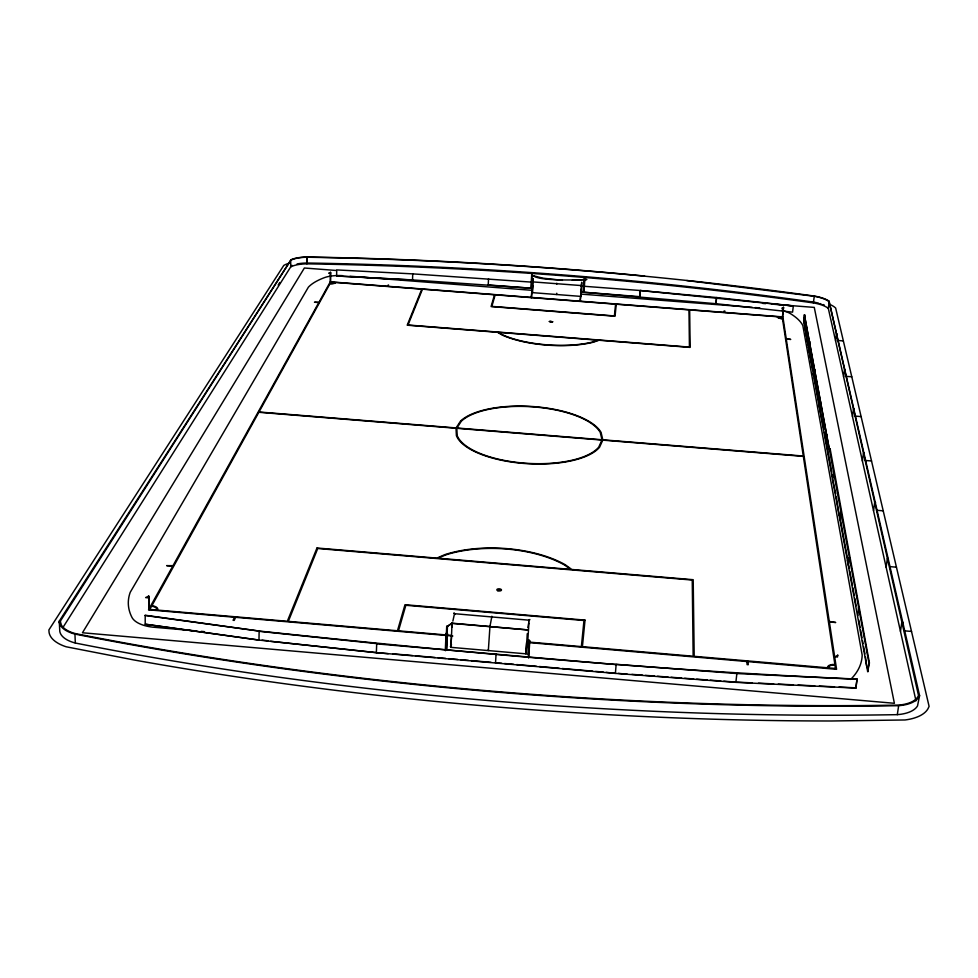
<?xml version="1.0" encoding="UTF-8"?>
<svg xmlns="http://www.w3.org/2000/svg" width="978" height="978" viewBox="0 0 978 978"><rect width="100%" height="100%" fill="white"/><g stroke="black" fill="none" stroke-linecap="round" stroke-linejoin="round"><path stroke-width="1.47" d="M145.221 624.208L258.987 640.077L259.121 631.054C457.949 652.094 657.228 670.578 857.034 679.062L855.884 688.096L735.896 682.351L615.406 673.39L376.371 652.656L258.987 640.077L145.221 624.208L145.196 615.248L259.121 631.054L145.013 615.48M627.387 674.282L618.402 673.353M63.203 627.069L290.674 266.945L290.723 260.295A21.039 6.467 1.3 0 1 298.938 257.862L300.454 257.654A21.039 6.467 1.3 0 1 306.982 257.226C476.653 260.014 646.189 272.85 814.295 296.065A22.091 6.834 6.1 0 1 820.848 297.544L822.315 297.997A22.091 6.834 6.1 0 1 829.1 301.212M491.689 617.668L491.824 616.25L491.812 616.886M297.067 263.95A21.675 6.724 1.3 0 1 298.559 263.693L300.124 263.473A21.675 6.724 1.3 0 1 306.86 263.021L306.933 257.018C419.696 258.84 532.387 265.16 644.636 276.041M290.674 266.945A21.015 6.528 1.3 0 1 298.877 264.488L300.393 264.28A21.015 6.528 1.3 0 1 306.909 263.84L306.982 257.226M857.119 679.319L736.899 673.549L616.152 664.319L615.394 673.39L606.287 672.338M330.368 281.957L330.527 272.312L330.527 281.97M532.118 288.241L412.582 279.928L336.615 275.979L336.725 269.916L412.753 273.877L530.956 282.08M451.714 627.216L451.946 623.169L527.46 629.881L451.909 623.402L447.288 626.421L451.946 623.169M451.97 627.24L451.909 623.218L451.836 627.228A52.213 4.169 -84.8 0 1 450.895 645.614L450.809 647.338L525.932 653.83L527.704 642.277L528.927 623.133M388.217 653.683L376.371 652.656L376.701 643.61L258.999 631.299M572.326 280.27C617.693 277.52 543.365 283.596 533.365 275.833M445.296 650.578L446.066 633.389M445.613 650.541L446.714 626.091M446.433 649.001L447.472 625.993M446.677 650.394L447.459 633.206M527.827 627.534L529.245 620.199L454.489 613.695L452.863 621.103M488.34 650.578L489.954 626.397L491.763 616.996M532.582 281.982L531.335 297.398L532.9 285.515M488.548 278.803L488.218 284.953L532.093 288.339M488.377 649.942L488.425 649.563M451.604 635.993L450.821 646.641M556.751 293.253L556.665 294.512M530.944 287.422L531.763 273.608M531.567 287.569L531.959 273.73M525.932 653.83L526.042 652.094A52.311 2.066 -85.1 0 0 527.252 633.707M527.9 654.612L529.159 640.187L528.413 657.705M528.707 657.791L529.807 640.59M533.108 278.486L532.264 281.86L581.287 285.564L580.773 286.004L581.69 285.136L580.186 301.175L581.323 289.256M639.759 296.664L640.272 290.515L716.556 297.532L793.317 305.967L792.583 312.153L715.945 303.706L580.565 291.982L639.759 296.664L640.284 290.515L793.317 305.967M526.592 642.448L525.846 653.084M583.132 291.578L584.575 277.654L583.536 291.627M583.988 291.517L584.978 277.703M615.578 304.17L614.404 315.931L491.848 306.395L495.174 294.83L688.977 309.867L689.429 347.104L407.997 325.014L422.472 289.195L494.501 294.781L491.09 306.566L615.064 316.212L616.25 304.219M735.872 682.351L736.862 673.549M782.412 317.006L783.512 307.324L782.583 317.031M867.669 671.556L803.671 320.931L804.393 314.782L868.916 662.901L867.669 671.556L869.43 662.95L830.102 448.621L829.491 450.198L804.393 314.782M808.024 344.794L804.002 320.955L804.735 314.806M915.983 700.823L828.329 308.473A21.333 6.675 6.1 0 0 821.104 304.781L819.686 304.341A21.333 6.675 6.1 0 0 813.366 302.911L814.295 296.065M808.879 347.569L809.637 341.212L808.525 347.545L813.085 370.54M814.478 373.755C815.004 360.65 814.625 384.452 813.244 373.376M828.329 308.473L829.161 301.786A21.369 6.614 6.1 0 0 821.923 298.131L820.493 297.691A21.369 6.614 6.1 0 0 814.161 296.261L686.739 280.552M820.383 403.584L820.346 400.821L819.882 407.679M835.591 340.967L836.471 333.999L837.168 334.06L836.85 336.579M826.483 438.951L826.618 434.672L826.117 441.775M829.894 450.222L830.102 448.621M843.598 376.836L844.54 369.55L845.273 369.611M833.329 476.152L833.904 471.751L832.535 479.049L835.64 493.78M852.486 416.604L853.488 409L854.271 409.061L853.904 411.824M840.958 516.274L841.019 512.411L840.457 520.088M848.281 565.308L849.356 557.35L849.271 561.372M862.4 460.993L863.488 453.022L864.295 453.083L863.904 455.98M581.714 282.226L581.201 285.552M858.696 610.04L858.598 607.228L857.926 615.565M873.537 510.809L874.699 502.447L875.567 502.521M855.884 688.096L857.034 679.062M886.117 567.154L887.388 558.352L888.317 558.426M900.469 631.372L901.85 622.094L902.841 622.179L902.425 624.979M306.933 257.018A21.699 6.675 1.3 0 0 300.185 257.458L298.62 257.679A21.699 6.675 1.3 0 0 291.028 259.732L59.279 621.116L59.792 631.372A34.963 16.443 -3.7 0 0 65.208 638.707L66.883 639.746A34.963 16.443 -3.7 0 0 75.318 643.023A1215.52 359.562 3.9 0 0 897.303 714.649L898.66 705.676A35.526 17.091 10.1 0 0 908.464 703.94L910.542 703.231A35.453 17.054 10.1 0 0 918.929 696.984L919.589 695.627L829.075 301.2M562.436 280.344L542.863 278.155L533.462 275.772M919.589 695.627L917.535 705.884A35.379 17.164 10.1 0 1 909.161 712.18L907.083 712.901A35.453 17.201 10.1 0 1 897.291 714.649M412.728 273.987L412.52 280.026L336.615 275.979M496.066 653.94L495.528 662.998L501.531 663.255M640.284 290.515L580.981 286.041M450.809 647.338L451.469 644.478M376.347 652.656L270.625 641.323M455.186 614.441L453.853 613.01L454.807 613.719M278.168 285.014L279.757 282.508M60.477 623.903L60.355 621.116L290.723 260.295M528.902 620.052L529.868 619.514L528.572 620.834M580.92 296.395L532.435 292.642L532.57 291.994M148.754 596.067L149.072 609.697L148.754 596.067L145.624 597.595L148.595 597.888M330.588 272.349L328.706 273.204L330.54 273.62M527.68 642.473L527.729 641.702M580.932 295.124L580.932 295.124A32.188 0.795 -85.5 0 1 581.861 282.887M532.607 291.383L532.607 291.383A32.14 1.614 -85.6 0 1 533.01 282.361M532.497 291.945L532.435 292.642M529.514 640.504L528.817 640.272M306.872 263.021C476.359 265.637 645.676 278.681 813.562 302.092A22.054 6.895 6.1 0 1 818.562 303.156M306.909 263.84C476.323 266.456 645.553 279.488 813.366 302.911M527.509 641.91L528.426 642.387L527.533 642.607M737.339 682.155L752.375 682.876M758.463 683.17L773.671 683.891M778.231 684.111L793.439 684.845M797.999 685.065L814.735 685.859M819.295 686.079L834.503 686.813M839.063 687.033L855.799 687.827M631.91 674.355L642.46 675.138M645.468 675.358L654.502 676.03M657.522 676.263L668.06 677.045M671.079 677.265L681.617 678.047M684.637 678.28L693.671 678.952M696.678 679.172L707.228 679.955M710.236 680.175L720.786 680.969M723.793 681.189L734.344 681.972M336.224 270.466L304.378 268.009L82.445 632.766L894.393 703.292L814.271 307.398L771.764 304.109M762.657 303.4L765.688 303.645M350.063 276.236L530.968 290.234M581.042 294.109L752.253 307.349M755.273 307.581L759.82 307.936M837.767 340.478L843.354 340.919M845.897 376.322L851.765 376.787M818.904 404.403L823.879 429.513M854.65 416.066L861.105 416.579M864.686 460.418L871.52 460.968M831.826 475.186L832.718 477.802M877.413 510.345L883.22 510.822M839.234 515.785L836.178 496.714M847.413 560.59L848.525 564.159M889.809 566.629L896.435 567.179M829.344 621.433L835.701 622.497L829.417 621.959M904.418 630.834L911.52 631.433M866.594 665.688L865.493 656.874M451.616 635.419L398.486 630.847L405.846 605.284L583.976 620.504L581.372 646.592L529.783 642.155M452.826 636.03L235.625 617.326L234.219 620.394L233.07 620.296L234.488 617.228L148.534 609.82L172.739 566.152L166.651 565.639L173.008 565.663L318.804 302.569L314.464 302.226L318.95 302.324L330.307 281.835L387.129 286.236L388.498 284.977L387.887 286.297L724.172 312.373L724.087 310.98L724.845 311.041L724.942 312.434L782.889 316.921L786.226 338.804L790.725 339.415L786.275 339.073L836.581 669.319L526.812 642.412M376.628 643.866L616.14 664.588M196.676 630.957L152.58 627.142A30.99 14.523 -2.5 0 1 131.944 617.362A134.01 62.702 -0.8 0 1 130.233 592.289L308.363 287.214A90.783 29.413 2.1 0 1 324.598 277.581A20.073 6.345 1.5 0 1 342.471 275.649M201.236 631.348L204.28 631.617M392.814 653.83L412.459 655.529M415.479 655.798L435.124 657.497M438.156 657.754L445.711 658.414M448.731 658.671L457.79 659.465M460.821 659.722L468.376 660.382M471.396 660.639L491.042 662.338M504.501 663.512L513.56 664.294M516.604 664.563L536.36 666.275M539.404 666.531L559.159 668.255M562.203 668.512L592.607 671.152M595.651 671.409L603.243 672.069M262.018 640.138L267.838 640.761M783.402 308.632L781.862 308.241L783.512 307.324M820.102 303.583L821.043 303.865M532.704 282.3L531.824 281.371L532.374 281.713M829.161 301.786L918.501 695.444A34.377 16.54 10.1 0 1 909.76 702.754L907.743 703.439A34.377 16.54 10.1 0 1 898.269 705.114A1216.326 356.395 3.9 0 1 75.526 633.622A33.9 15.807 -3.6 0 1 67.36 630.468L65.746 629.477A33.9 15.807 -3.6 0 1 60.355 621.116M814.417 377.863L819.014 402.96M824.405 432.423L825.909 440.601M826.386 443.23L831.703 472.301M839.931 517.24L847.327 557.619M848.733 565.345L849.283 568.34M849.833 571.335L852.303 584.832M852.853 587.827L854.222 595.321M854.772 598.328L856.141 605.822M858.745 619.991L860.09 627.363M860.628 630.321L861.985 637.693M862.523 640.651L863.061 643.597M863.598 646.556L864.955 653.927M867.376 667.204L868.183 671.605M59.279 621.116L59.389 622.509M748.048 661.458L748.268 664.722L747.094 664.612L746.874 661.36M75.318 643.023L74.951 634.086A35.037 16.333 -3.6 0 1 66.504 630.822L64.841 629.808A35.037 16.333 -3.6 0 1 59.365 622.485M830.554 304.745A28.729 8.985 6.1 0 1 834.332 306.945L835.64 308.021L929.1 706.385L927.963 708.793A46.186 22.408 10.1 0 1 917.083 717.057L914.369 718.011A46.186 22.408 10.1 0 1 905.029 719.967L831.642 720.982A1223.833 362.679 3.9 0 1 134.084 659.991L66.186 646.788A45.55 21.418 -3.7 0 1 58.264 643.377L56.101 642.02A45.55 21.418 -3.7 0 1 49.071 632.399L48.9 629.93L283.791 265.405L285.429 264.573A28.301 8.778 1.3 0 1 288.217 263.498M822.975 304.525A22.054 6.895 6.1 0 1 824.271 305.038M290.979 265.772A21.675 6.724 1.3 0 1 291.994 265.344M898.66 705.676A1217.231 356.713 3.9 0 1 74.951 634.086M850.664 679.429A135.147 64.377 7.1 0 0 862.168 655.04L802.852 325.637A91.639 29.841 5.3 0 0 790.444 313.645A20.33 6.479 5.9 0 0 781.654 310.332M533.071 281.297A32.14 1.614 -85.6 0 1 533.218 279.133M556.726 283.975L556.8 283.217L556.763 283.852M450.467 646.666L451.323 646.36L450.467 646.666M525.651 652.791L526.323 653.61L525.651 652.791M715.945 303.596L716.568 297.532L715.945 303.706M585.027 620.113L582.411 646.678L693.157 656.226L692.241 580.052L317.74 548.511L288.327 621.36L397.459 630.761L404.978 604.722L585.027 620.113M837.73 655.187L837.486 657.008L835.188 656.776L837.791 655.223M316.97 548.01L287.312 621.274L157.629 610.101A8.374 3.9 -2.7 0 0 151.859 605.724L258.84 412.288L456.005 428.254L456.396 435.626A73.79 28.692 3.5 0 0 523.707 463.425A73.79 28.692 3.5 0 0 599.563 447.239L602.766 440.137L803.341 456.371L834.882 664.478A8.472 4.059 9.1 0 0 827.4 667.778L694.197 656.311L693.194 579.697L571.8 569.477L565.272 564.746A88.24 41.015 3.2 0 0 444.892 554.624L436.824 558.108L316.97 548.01M421.799 289.146L407.19 325.197L497.484 332.288L502.154 335.014A63.387 21.174 3.7 0 0 593.401 342.178L599.001 340.246L690.15 347.398L689.661 309.916L776.96 316.689A5.513 1.76 5.9 0 0 782.51 318.828L803.293 456.041L602.803 439.819L601.079 432.447A73.79 28.692 3.5 0 0 534.66 406.689A73.79 28.692 3.5 0 0 460.54 421.09L456.09 427.936L259.011 411.995L329.953 283.718A5.44 1.724 1.4 0 0 336.029 282.495L421.799 289.146M447.142 633.243L446.384 633.341L447.142 633.243M579.746 301.09L580.663 301.187L579.746 301.09M601.935 440.063L598.768 447.093A72.959 28.362 3.5 0 1 523.768 463.083A72.959 28.362 3.5 0 1 457.215 435.613L456.824 428.315L601.935 440.063M500.406 590.003L497.912 589.783L500.406 590.003M151.59 606.213L149.817 609.428L156.578 610.015A7.286 3.399 -2.7 0 0 151.59 606.213M330.857 282.092L330.075 283.498A4.731 1.504 1.4 0 0 335.332 282.446L330.857 282.092M552.668 321.762L549.343 321.493L552.668 321.762M551.898 321.701L550.113 321.554L551.898 321.701M461.298 421.237L456.909 428.009L601.971 439.745L600.272 432.459A72.959 28.362 3.5 0 0 534.599 406.982A72.959 28.362 3.5 0 0 461.298 421.237M529.978 434.085L528.585 433.963L529.978 434.085M531.8 297.459L530.871 297.41L531.8 297.459M445.491 554.978L438.022 558.206L570.602 569.379L564.563 565.003A87.25 40.55 3.2 0 0 445.491 554.978M598.096 340.185L592.912 341.97A62.678 20.929 3.7 0 1 502.704 334.879L498.377 332.349L598.096 340.185M782.241 317.092L777.657 316.738A4.792 1.528 5.9 0 0 782.473 318.596L782.241 317.092M835.481 668.475L828.488 667.876A7.384 3.533 9.1 0 1 834.955 665.016L835.481 668.475M497.814 590.724A2.335 1.088 3.2 0 0 501.469 590.089A2.335 1.088 3.2 0 0 498.169 588.866A2.335 1.088 3.2 0 0 497.814 590.724"/></g></svg>
